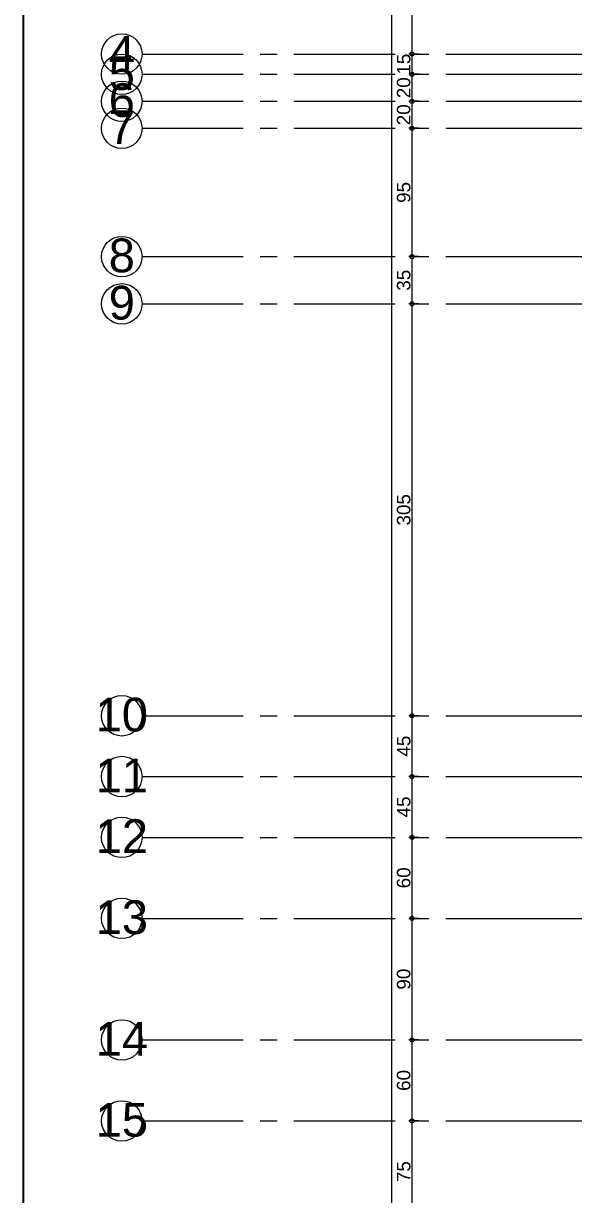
# Model space of a CAD drawing. Header units: millimetres. Extents: x 2232 to 85269, y -3593 to 5869.
# Drawn here: x 16178 to 16585, y 4486 to 5353 of the extents above; entities that cross this region are included whole.
import ezdxf

# ---------------------------------------------------------------- set-up
doc = ezdxf.new("R2010")
doc.units = ezdxf.units.MM
doc.linetypes.add('CENTER2', pattern=[112.5, 75, -12.5, 12.5, -12.5])
doc.linetypes.add('DASHDOT2', pattern=[12.7, 6.35, -3.175, 0, -3.175])
doc.layers.add('aks', color=251, linetype='DASHDOT2', lineweight=35)
doc.layers.add('Ölçülendirme', color=7, linetype='Continuous')
doc.styles.add('arial_1_18', font='arial.ttf', dxfattribs={"height": 0.2})

# ---------------------------------------------------------------- blocks, each defined once
blk = doc.blocks.new('IDE912Entity7124')
at = {"layer": 'aks', "color": 250, "linetype": 'CENTER2', "lineweight": 5}
for points in [[(144.42, 2330), (444.42, 2330)], [(444.42, 2330), (3754.42, 2330)]]:
    blk.add_lwpolyline(points, dxfattribs=at)
at = {"layer": 'aks', "color": 30, "linetype": 'Continuous', "lineweight": 5}
blk.add_circle((129.42, 2330), 15, dxfattribs=at)
at = {"layer": 'aks', "color": 1, "linetype": 'Continuous', "lineweight": 5, "style": 'arial_1_18'}
blk.add_text('7', height=25, dxfattribs=at).set_placement((119.71, 2318.37))
blk = doc.blocks.new('IDE912Entity7125')
at = {"layer": 'aks', "color": 250, "linetype": 'CENTER2', "lineweight": 5}
for points in [[(144.42, 2385), (444.42, 2385)], [(444.42, 2385), (3754.42, 2385)]]:
    blk.add_lwpolyline(points, dxfattribs=at)
at = {"layer": 'aks', "color": 30, "linetype": 'Continuous', "lineweight": 5}
blk.add_circle((129.42, 2385), 15, dxfattribs=at)
at = {"layer": 'aks', "color": 1, "linetype": 'Continuous', "lineweight": 5, "style": 'arial_1_18'}
blk.add_text('4', height=25, dxfattribs=at).set_placement((119.71, 2373.37))
blk = doc.blocks.new('IDE912Entity7126')
at = {"layer": 'aks', "color": 250, "linetype": 'CENTER2', "lineweight": 5}
for points in [[(144.42, 2235), (444.42, 2235)], [(444.42, 2235), (3754.42, 2235)]]:
    blk.add_lwpolyline(points, dxfattribs=at)
at = {"layer": 'aks', "color": 30, "linetype": 'Continuous', "lineweight": 5}
blk.add_circle((129.42, 2235), 15, dxfattribs=at)
at = {"layer": 'aks', "color": 1, "linetype": 'Continuous', "lineweight": 5, "style": 'arial_1_18'}
blk.add_text('8', height=25, dxfattribs=at).set_placement((119.71, 2223.37))
blk = doc.blocks.new('IDE912Entity7127')
at = {"layer": 'aks', "color": 250, "linetype": 'CENTER2', "lineweight": 5}
for points in [[(144.42, 2370), (444.42, 2370)], [(444.42, 2370), (3754.42, 2370)]]:
    blk.add_lwpolyline(points, dxfattribs=at)
at = {"layer": 'aks', "color": 30, "linetype": 'Continuous', "lineweight": 5}
blk.add_circle((129.42, 2370), 15, dxfattribs=at)
at = {"layer": 'aks', "color": 1, "linetype": 'Continuous', "lineweight": 5, "style": 'arial_1_18'}
blk.add_text('5', height=25, dxfattribs=at).set_placement((119.71, 2358.37))
blk = doc.blocks.new('IDE912Entity7128')
at = {"layer": 'aks', "color": 250, "linetype": 'CENTER2', "lineweight": 5}
for points in [[(144.42, 2350), (444.42, 2350)], [(444.42, 2350), (3754.42, 2350)]]:
    blk.add_lwpolyline(points, dxfattribs=at)
at = {"layer": 'aks', "color": 30, "linetype": 'Continuous', "lineweight": 5}
blk.add_circle((129.42, 2350), 15, dxfattribs=at)
at = {"layer": 'aks', "color": 1, "linetype": 'Continuous', "lineweight": 5, "style": 'arial_1_18'}
blk.add_text('6', height=25, dxfattribs=at).set_placement((119.71, 2338.37))
blk = doc.blocks.new('IDE912Entity7129')
at = {"layer": 'aks', "color": 250, "linetype": 'CENTER2', "lineweight": 5}
for points in [[(144.42, 2200), (444.42, 2200)], [(444.42, 2200), (3754.42, 2200)]]:
    blk.add_lwpolyline(points, dxfattribs=at)
at = {"layer": 'aks', "color": 30, "linetype": 'Continuous', "lineweight": 5}
blk.add_circle((129.42, 2200), 15, dxfattribs=at)
at = {"layer": 'aks', "color": 1, "linetype": 'Continuous', "lineweight": 5, "style": 'arial_1_18'}
blk.add_text('9', height=25, dxfattribs=at).set_placement((119.71, 2188.37))
blk = doc.blocks.new('IDE912Entity7130')
at = {"layer": 'aks', "color": 250, "linetype": 'CENTER2', "lineweight": 5}
for points in [[(144.42, 1895), (444.42, 1895)], [(444.42, 1895), (3754.42, 1895)]]:
    blk.add_lwpolyline(points, dxfattribs=at)
at = {"layer": 'aks', "color": 30, "linetype": 'Continuous', "lineweight": 5}
blk.add_circle((129.42, 1895), 15, dxfattribs=at)
at = {"layer": 'aks', "color": 1, "linetype": 'Continuous', "lineweight": 5, "style": 'arial_1_18'}
blk.add_text('10', height=25, dxfattribs=at).set_placement((110, 1883.37))
blk = doc.blocks.new('IDE912Entity7131')
at = {"layer": 'aks', "color": 250, "linetype": 'CENTER2', "lineweight": 5}
for points in [[(144.42, 1745), (444.42, 1745)], [(444.42, 1745), (3754.42, 1745)]]:
    blk.add_lwpolyline(points, dxfattribs=at)
at = {"layer": 'aks', "color": 30, "linetype": 'Continuous', "lineweight": 5}
blk.add_circle((129.42, 1745), 15, dxfattribs=at)
at = {"layer": 'aks', "color": 1, "linetype": 'Continuous', "lineweight": 5, "style": 'arial_1_18'}
blk.add_text('13', height=25, dxfattribs=at).set_placement((110, 1733.37))
blk = doc.blocks.new('IDE912Entity7132')
at = {"layer": 'aks', "color": 250, "linetype": 'CENTER2', "lineweight": 5}
for points in [[(144.42, 1850), (444.42, 1850)], [(444.42, 1850), (3754.42, 1850)]]:
    blk.add_lwpolyline(points, dxfattribs=at)
at = {"layer": 'aks', "color": 30, "linetype": 'Continuous', "lineweight": 5}
blk.add_circle((129.42, 1850), 15, dxfattribs=at)
at = {"layer": 'aks', "color": 1, "linetype": 'Continuous', "lineweight": 5, "style": 'arial_1_18'}
blk.add_text('11', height=25, dxfattribs=at).set_placement((110, 1838.37))
blk = doc.blocks.new('IDE912Entity7133')
at = {"layer": 'aks', "color": 250, "linetype": 'CENTER2', "lineweight": 5}
for points in [[(144.42, 1595), (444.42, 1595)], [(444.42, 1595), (3754.42, 1595)]]:
    blk.add_lwpolyline(points, dxfattribs=at)
at = {"layer": 'aks', "color": 30, "linetype": 'Continuous', "lineweight": 5}
blk.add_circle((129.42, 1595), 15, dxfattribs=at)
at = {"layer": 'aks', "color": 1, "linetype": 'Continuous', "lineweight": 5, "style": 'arial_1_18'}
blk.add_text('15', height=25, dxfattribs=at).set_placement((110, 1583.37))
blk = doc.blocks.new('IDE912Entity7134')
at = {"layer": 'aks', "color": 250, "linetype": 'CENTER2', "lineweight": 5}
for points in [[(144.42, 1805), (444.42, 1805)], [(444.42, 1805), (3754.42, 1805)]]:
    blk.add_lwpolyline(points, dxfattribs=at)
at = {"layer": 'aks', "color": 30, "linetype": 'Continuous', "lineweight": 5}
blk.add_circle((129.42, 1805), 15, dxfattribs=at)
at = {"layer": 'aks', "color": 1, "linetype": 'Continuous', "lineweight": 5, "style": 'arial_1_18'}
blk.add_text('12', height=25, dxfattribs=at).set_placement((110, 1793.37))
blk = doc.blocks.new('IDE912Entity7135')
at = {"layer": 'aks', "color": 250, "linetype": 'CENTER2', "lineweight": 5}
for points in [[(144.42, 1655), (444.42, 1655)], [(444.42, 1655), (3754.42, 1655)]]:
    blk.add_lwpolyline(points, dxfattribs=at)
at = {"layer": 'aks', "color": 30, "linetype": 'Continuous', "lineweight": 5}
blk.add_circle((129.42, 1655), 15, dxfattribs=at)
at = {"layer": 'aks', "color": 1, "linetype": 'Continuous', "lineweight": 5, "style": 'arial_1_18'}
blk.add_text('14', height=25, dxfattribs=at).set_placement((110, 1643.37))
blk = doc.blocks.new('IDE912Entity7168')
at = {"layer": 'Ölçülendirme', "color": 5, "linetype": 'Continuous', "lineweight": 5}
for points in [[(329.42, 276), (329.42, 2614)], [(344.42, 276), (344.42, 2614)], [(349.42, 2385), (341.92, 2385)], [(349.42, 2370), (341.92, 2370)], [(349.42, 2350), (341.92, 2350)], [(349.42, 2330), (341.92, 2330)], [(349.42, 2235), (341.92, 2235)], [(349.42, 2200), (341.92, 2200)], [(349.42, 1895), (341.92, 1895)], [(349.42, 1850), (341.92, 1850)], [(349.42, 1805), (341.92, 1805)], [(349.42, 1745), (341.92, 1745)], [(349.42, 1655), (341.92, 1655)], [(349.42, 1595), (341.92, 1595)]]:
    blk.add_lwpolyline(points, dxfattribs=at)
for centre in [(344.42, 2385), (344.42, 2370), (344.42, 2350), (344.42, 2330), (344.42, 2235), (344.42, 2200), (344.42, 1895), (344.42, 1850), (344.42, 1805), (344.42, 1745), (344.42, 1655), (344.42, 1595)]:
    blk.add_circle(centre, 1.5, dxfattribs=at)
at = {"layer": 'Ölçülendirme', "color": 5, "linetype": 'Continuous', "lineweight": 5, "style": 'arial_1_18'}
for s, p in [('15', (343.17, 2369.73)), ('20', (343.17, 2352.23)), ('20', (343.17, 2332.23)), ('95', (343.17, 2274.73)), ('35', (343.17, 2209.73)), ('305', (343.17, 2035.85)), ('45', (343.17, 1864.73)), ('45', (343.17, 1819.73)), ('60', (343.17, 1767.23)), ('90', (343.17, 1692.23)), ('60', (343.17, 1617.23)), ('75', (343.17, 1549.73))]:
    blk.add_text(s, height=10, rotation=90, dxfattribs=at).set_placement(p)

msp = doc.modelspace()

# ---------------------------------------------------------------- linework, layer by layer
msp.add_line((16177.78, 1368.75), (16177.78, 5868.75))

# ---------------------------------------------------------------- block references
at = {"layer": 'aks'}
for name in ['IDE912Entity7125', 'IDE912Entity7127', 'IDE912Entity7128', 'IDE912Entity7124', 'IDE912Entity7126', 'IDE912Entity7129', 'IDE912Entity7130', 'IDE912Entity7132', 'IDE912Entity7134', 'IDE912Entity7131', 'IDE912Entity7135', 'IDE912Entity7133']:
    msp.add_blockref(name, (16121.24, 2945.72), dxfattribs=at)
at = {"layer": 'Ölçülendirme'}
msp.add_blockref('IDE912Entity7168', (16121.24, 2945.72), dxfattribs=at)

doc.saveas('drawing.dxf')
